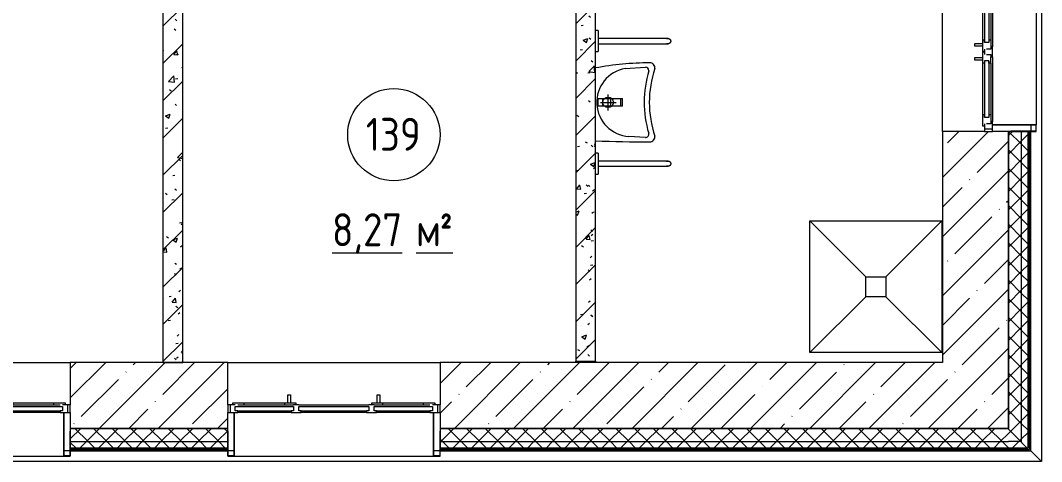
# Model space of a CAD drawing. Header units: millimetres. Extents: x -515342 to 330399, y -224905 to 507333.
# Drawn here: x -280309 to -272566, y -36151 to -32801 of the extents above; entities that cross this region are included whole.
import ezdxf

# ---------------------------------------------------------------- set-up
doc = ezdxf.new("R2010")
doc.units = ezdxf.units.MM
doc.layers.get('0').update_dxf_attribs({"lineweight": 0})
for name, color, linetype, lineweight in [('_ Окна', 7, 'Continuous', 0), ('Витраж', 7, 'Continuous', 0), ('Марки помещений', 7, 'Continuous', 0), ('Оборудование', 7, 'Continuous', 0), ('Ограждение', 7, 'Continuous', 0), ('Окна', 7, 'Continuous', 0), ('Перекрытие', 7, 'Continuous', 0), ('Сантехника', 7, 'Continuous', 0), ('Стены внутренние', 7, 'Continuous', 0), ('Стены наружные', 7, 'Continuous', 0), ('Стены несущие', 7, 'Continuous', 0), ('Стены отделка', 7, 'Continuous', 0), ('Стены перегородки', 7, 'Continuous', 0), ('Стены штриховка', 7, 'Continuous', 0)]:
    doc.layers.add(name, color=color, linetype=linetype, lineweight=lineweight)
doc.styles.add('GOST Common_1', font='', dxfattribs={"width": 0.9, "height": 250})
doc.styles.add('GOST Common_2', font='', dxfattribs={"width": 0.9, "height": 250})
doc.styles.get('GOST Common_1').set_extended_font_data('GOST Common')
doc.styles.get('GOST Common_2').set_extended_font_data('GOST Common')
pattern_1 = [(45, (0, 0), (-224.5064, 224.5064), []), (45, (224.5, 0), (-224.5064, 224.5064), [396.875, -79.375, 3.353, -76.022])]
pattern_2 = [(45, (0, 0), (-70.71068, 70.71068), []), (135, (0, 0), (-70.71068, -70.71068), [])]
pattern_3 = [(45, (-374753.14, -35598.53), (-141.42136, 141.42136), [])]
pattern_4 = [(50, (-374753.14, -35598.53), (364.3679, -31.8783), [38.1, -419.1]), (355, (-374753.14, -35598.53), (-70.4859, 382.1133), [30.48, -335.28]), (100.451, (-374722.78, -35601.2), (293.885, 350.2334), [32.38, -356.18]), (46.184, (-374753.14, -35496.93), (542.1585, -84.0858), [57.15, -628.65]), (96.636, (-374707.96, -35503.94), (474.805, 494.8554), [48.57, -534.27]), (351.184, (-374753.14, -35496.93), (474.8102, 494.85), [45.72, -502.92]), (21, (-374702.34, -35522.33), (303.2285, -204.5305), [38.1, -419.1]), (326, (-374702.34, -35522.33), (123.6039, 368.376), [30.48, -335.28]), (71.451, (-374677.07, -35539.37), (426.8341, 163.8427), [32.38, -356.18]), (37.5, (-374753.14, -35598.53), (6.17665, 169.11015), [16.764, -314.452, 16.764, -323.596, -336.55]), (37.5, (-374753.14, -35598.53), (6.17665, 169.11015), [-671.576, 16.764, -319.786]), (7.5, (-374753.14, -35598.53), (133.63888, 200.3615), [16.764, -177.292, 16.764, -306.832, -128.27]), (7.5, (-374753.14, -35598.53), (133.63888, 200.3615), [-517.652, 16.764, -111.506]), (327.5, (-374866.43, -35598.53), (271.18182, -11.45836), [16.764, -110.236, 16.764, -379.476, -525.78]), (327.5, (-374866.43, -35598.53), (271.18182, -11.45836), [-523.24, 16.764, -509.016]), (317.5, (-374917.23, -35598.53), (296.2585, 50.85285), [16.764, -148.336, 16.764, -246.38, -373.38]), (317.5, (-374917.23, -35598.53), (296.2585, 50.85285), [-428.244, 16.764, -356.616])]

# ---------------------------------------------------------------- blocks, each defined once
blk = doc.blocks.new('Окно_ПВХ_2Створки_1Фрамуга-верх - АР_Окно_ОП_1820_h_х11700_2ст1фр-в-9696407-О_АР_П_1_0_000_План 1 этажа')
at = {"layer": '_ Окна'}
for p, q in [((-529, 130), (-605, 130)), ((-605, 130), (-605, 70)), ((-585, 70), (-585, 130)), ((-547, 84), (-547, 116)), ((-547, 116), (-529, 116)), ((-529, 116), (-529, 130)), ((-480, 116), (-529, 116)), ((-498, 102), (-498, 70)), ((-480, 102), (-498, 102)), ((-498, 102), (-69, 102)), ((-480, 116), (-480, 102)), ((-87, 116), (-87, 102)), ((-87, 116), (-38, 116)), ((-87, 102), (-69, 102)), ((-69, 102), (-69, 70)), ((38, 130), (-38, 130)), ((-38, 130), (-38, 116)), ((-38, 116), (-20, 116)), ((-20, 116), (-20, 84)), ((20, 84), (20, 116)), ((20, 116), (38, 116)), ((38, 116), (38, 130)), ((87, 116), (38, 116)), ((69, 102), (69, 70)), ((87, 102), (69, 102)), ((69, 102), (498, 102)), ((87, 116), (87, 102)), ((480, 116), (480, 102)), ((480, 116), (529, 116)), ((480, 102), (498, 102)), ((498, 102), (498, 70)), ((529, 130), (529, 116)), ((605, 130), (529, 130)), ((529, 116), (547, 116)), ((547, 116), (547, 84)), ((585, 70), (585, 130)), ((605, 70), (605, 130)), ((-605, 70), (-547, 70)), ((-565, 56), (-565, 70)), ((-480, 56), (-565, 56)), ((-498, 70), (-480, 70)), ((-498, 70), (-69, 70)), ((-480, 70), (-480, 56)), ((-87, 70), (-87, 56)), ((-69, 70), (-87, 70)), ((-2, 56), (-87, 56)), ((-20, 70), (20, 70)), ((-2, 70), (-2, 56)), ((2, 56), (2, 70)), ((87, 56), (2, 56)), ((69, 70), (87, 70)), ((69, 70), (498, 70)), ((87, 70), (87, 56)), ((480, 70), (480, 56)), ((498, 70), (480, 70)), ((565, 56), (480, 56)), ((547, 70), (605, 70)), ((565, 70), (565, 56))]:
    blk.add_line(p, q, dxfattribs=at)
at = {"layer": 'Окна'}
for p, q in [((-529, 130), (-38, 130)), ((-480, 116), (-87, 116)), ((38, 130), (529, 130)), ((87, 116), (480, 116)), ((-87, 56), (-480, 56)), ((-63.5, -4), (-63.5, 56)), ((-43.5, 56), (-43.5, -4)), ((43.5, -4), (43.5, 56)), ((63.5, 56), (63.5, -4)), ((480, 56), (87, 56)), ((-43.5, -4), (-63.5, -4)), ((63.5, -4), (43.5, -4))]:
    blk.add_line(p, q, dxfattribs=at)
blk = doc.blocks.new('Окно_ПВХ_3Створки_1Фрамуга-верх - АР_Окно_ОП_1820_h_х1570_3ст2фр-в-9695280-О_АР_П_1_0_000_План 1 этажа')
at = {"layer": '_ Окна'}
for p, q in [((-729, 130), (-805, 130)), ((-805, 130), (-805, 70)), ((-785, 70), (-785, 130)), ((-747, 84), (-747, 116)), ((-747, 116), (-729, 116)), ((-305, 84), (-747, 84)), ((-729, 116), (-729, 130)), ((-323, 116), (-729, 116)), ((-247, 130), (-323, 130)), ((-323, 130), (-323, 116)), ((-323, 116), (-305, 116)), ((-305, 116), (-305, 84)), ((-265, 84), (-265, 116)), ((-265, 116), (-247, 116)), ((265, 84), (-265, 84)), ((-247, 116), (-247, 130)), ((247, 116), (-247, 116)), ((323, 130), (247, 130)), ((247, 130), (247, 116)), ((247, 116), (265, 116)), ((265, 116), (265, 84)), ((305, 84), (305, 116)), ((305, 116), (323, 116)), ((747, 84), (305, 84)), ((323, 116), (323, 130)), ((729, 116), (323, 116)), ((729, 130), (729, 116)), ((805, 130), (729, 130)), ((729, 116), (747, 116)), ((747, 116), (747, 84)), ((785, 70), (785, 130)), ((805, 70), (805, 130)), ((-805, 70), (-747, 70)), ((-765, 56), (-765, 70)), ((-680, 56), (-765, 56)), ((-680, 70), (-680, 56)), ((-372, 70), (-372, 56)), ((-287, 56), (-372, 56)), ((-305, 70), (-265, 70)), ((-287, 70), (-287, 56)), ((265, 70), (305, 70)), ((287, 56), (287, 70)), ((372, 56), (287, 56)), ((372, 70), (372, 56)), ((680, 70), (680, 56)), ((765, 56), (680, 56)), ((747, 70), (805, 70)), ((765, 70), (765, 56))]:
    blk.add_line(p, q, dxfattribs=at)
at = {"layer": 'Окна'}
for p, q in [((-729, 130), (-323, 130)), ((-247, 130), (247, 130)), ((323, 130), (729, 130)), ((-305, 70), (-729, 70)), ((-372, 56), (-680, 56)), ((-348.5, -4), (-348.5, 56)), ((-328.5, 56), (-328.5, -4)), ((265, 70), (-265, 70)), ((729, 70), (305, 70)), ((328.5, -4), (328.5, 56)), ((348.5, 56), (348.5, -4)), ((680, 56), (372, 56)), ((-328.5, -4), (-348.5, -4)), ((348.5, -4), (328.5, -4))]:
    blk.add_line(p, q, dxfattribs=at)
blk = doc.blocks.new('Прямоугольный импост - АР_Откос_Металлический_50х330 Коричневый Левый-V29-О_АР_П_1_0_000_План 1 этажа')
at = {"layer": 'Витраж'}
blk.add_line((6880.9, -515), (8390.9, -515), dxfattribs=at)
blk = doc.blocks.new('Прямоугольный импост - АР_Откос_Металлический_50х330 Коричневый Правый-V30-О_АР_П_1_0_000_План 1 этажа')
at = {"layer": 'Витраж', "lineweight": 18}
for p, q in [((-50, -40), (-50, 290)), ((-49, 290), (-49, -39)), ((-1, -39), (-1, 150)), ((-1, 150), (0, 150)), ((0, 150), (0, -40)), ((0, -40), (-50, -40)), ((-49, -39), (-1, -39))]:
    blk.add_line(p, q, dxfattribs=at)
blk = doc.blocks.new('Прямоугольный импост - АР_Откос_Металлический_50х330 Коричневый Левый-V31-О_АР_П_1_0_000_План 1 этажа')
at = {"layer": 'Витраж', "lineweight": 18}
for p, q in [((-50, 290), (-50, -40)), ((-49, -39), (-49, 290)), ((0, 150), (-1, 150)), ((-1, 150), (-1, -39)), ((0, -40), (0, 150)), ((-50, -40), (0, -40)), ((-1, -39), (-49, -39))]:
    blk.add_line(p, q, dxfattribs=at)
blk = doc.blocks.new('Прямоугольный импост - АР_Откос_Металлический_50х330 Белый Левый-9898756-О_АР_П_1_0_000_План 1 этажа')
at = {"layer": 'Витраж'}
blk.add_line((30162.6, 2265), (31672.6, 2265), dxfattribs=at)
blk = doc.blocks.new('Прямоугольный импост - АР_Откос_Металлический_50х330 Белый Левый-9898757-О_АР_П_1_0_000_План 1 этажа')
at = {"layer": 'Витраж', "lineweight": 18}
for p, q in [((-50, 290), (-50, -40)), ((-49, -39), (-49, 290)), ((0, 150), (-1, 150)), ((-1, 150), (-1, -39)), ((0, -40), (0, 150)), ((-50, -40), (0, -40)), ((-1, -39), (-49, -39))]:
    blk.add_line(p, q, dxfattribs=at)
blk = doc.blocks.new('Прямоугольный импост - АР_Откос_Металлический_50х330 Белый Левый-9898759-О_АР_П_1_0_000_План 1 этажа')
at = {"layer": 'Витраж'}
blk.add_line((-515, 2004.9), (-515, 3114.9), dxfattribs=at)
blk = doc.blocks.new('Прямоугольный импост - АР_Откос_Металлический_50х330 Белый Левый-9898760-О_АР_П_1_0_000_План 1 этажа')
at = {"layer": 'Витраж', "lineweight": 18}
for p, q in [((0, 40), (-50, 40)), ((-50, 40), (-50, -290)), ((-49, -290), (-49, 39)), ((-49, 39), (-1, 39)), ((-1, 39), (-1, -150)), ((0, -150), (0, 40)), ((-1, -150), (0, -150))]:
    blk.add_line(p, q, dxfattribs=at)
blk = doc.blocks.new('Ограждение - Ограждение-10020769-О_АР_П_1_0_000_План 1 этажа')
at = {"layer": 'Ограждение'}
for p, q in [((102187, 5762.9), (102187, -552)), ((102187, -552), (102105, -470)), ((102187, -552), (88595, -552))]:
    blk.add_line(p, q, dxfattribs=at)
blk = doc.blocks.new('СД_Люблино_Фасады_rvt-1-О_АР_П_1_0_000_План 1 этажа')
at = {"layer": 'Стены внутренние'}
h = blk.add_hatch(dxfattribs=at)
h.set_pattern_fill('FP_1', color=256, style=0, pattern_type=2)
h.set_pattern_definition(pattern_1)
h.paths.add_polyline_path([(101935, 200), (101935, 1954.4), (101435, 1954.4), (101435, 200)])
h.paths.add_polyline_path([(101435, 3164.4), (101935, 3164.4), (101935, 4334.9), (101435, 4334.9), (101435, 3567.9)])
h.paths.add_polyline_path([(101435, 5544.9), (101935, 5544.9), (101935, 6937.9), (101435, 6937.9), (101435, 5725.5)])
h.paths.add_polyline_path([(101935, 8637.9), (101935, 10030.8), (101435, 10030.8), (101435, 8637.9)])
h.paths.add_polyline_path([(101435, 11240.8), (101935, 11240.8), (101935, 12429.9), (101435, 12429.9), (101435, 11644.2)])
h.paths.add_polyline_path([(101435, 13639.9), (101935, 13639.9), (101935, 15405), (101435, 15405), (101435, 13888.2)])
h = blk.add_hatch(dxfattribs=at)
h.set_pattern_fill('FP_1', color=256, style=0, pattern_type=2)
h.set_pattern_definition(pattern_1)
h.paths.add_polyline_path([(100338.8, -300), (101935, -300), (101935, 200), (97625.8, 200), (97625.8, -300)])
h.paths.add_polyline_path([(90413.2, -300), (90413.2, 200), (88075, 200), (88075, -300), (89678.7, -300)])
h.paths.add_polyline_path([(93212.5, -300), (93212.5, 200), (92023.2, 200), (92023.2, -300)])
h.paths.add_polyline_path([(86415, -300), (86415, 200), (85825, 200), (85825, -300), (86125.3, -300)])
h.paths.add_polyline_path([(94822.5, -300), (96015.8, -300), (96015.8, 200), (94822.5, 200), (94822.5, -260.5)])
at = {"layer": 'Стены наружные'}
h = blk.add_hatch(dxfattribs=at)
h.set_pattern_fill('FP_10', color=256, style=0, pattern_type=2)
h.set_pattern_definition(pattern_2)
h.paths.add_polyline_path([(102035, -450), (102085, -450), (102085, 1954.4), (102035, 1954.4), (102035, -400)])
h.paths.add_polyline_path([(102085, 3164.4), (102085, 4334.9), (102035, 4334.9), (102035, 3164.4)])
h.paths.add_polyline_path([(102085, 5544.9), (102085, 6937.9), (102035, 6937.9), (102035, 5544.9)])
h.paths.add_polyline_path([(102035, 8637.9), (102085, 8637.9), (102085, 10030.8), (102035, 10030.8), (102035, 8990.6)])
h.paths.add_polyline_path([(102085, 11240.8), (102085, 12429.9), (102035, 12429.9), (102035, 11240.8)])
h.paths.add_polyline_path([(102085, 13639.9), (102085, 16005), (102035, 16005), (102035, 13639.9)])
h = blk.add_hatch(dxfattribs=at)
h.set_pattern_fill('FP_10', color=256, style=0, pattern_type=2)
h.set_pattern_definition(pattern_2)
h.paths.add_polyline_path([(101935, -400), (102035, -400), (102035, 1954.4), (101935, 1954.4), (101935, -300)])
h.paths.add_polyline_path([(102035, 3164.4), (102035, 4334.9), (101935, 4334.9), (101935, 3164.4)])
h.paths.add_polyline_path([(102035, 5544.9), (102035, 6937.9), (101935, 6937.9), (101935, 5544.9)])
h.paths.add_polyline_path([(102035, 8637.9), (102035, 10030.8), (101935, 10030.8), (101935, 8637.9)])
h.paths.add_polyline_path([(102035, 11240.8), (102035, 12429.9), (101935, 12429.9), (101935, 11240.8)])
h.paths.add_polyline_path([(101935, 13639.9), (102035, 13639.9), (102035, 15905), (101935, 15905), (101935, 13888.2)])
h = blk.add_hatch(dxfattribs=at)
h.set_pattern_fill('FP_10', color=256, style=0, pattern_type=2)
h.set_pattern_definition(pattern_2)
h.paths.add_polyline_path([(101935, -400), (101935, -300), (97625.8, -300), (97625.8, -400), (100338.8, -400)])
h.paths.add_polyline_path([(88346.1, -400), (90413.2, -400), (90413.2, -300), (88075, -300), (88075, -400)])
h.paths.add_polyline_path([(96015.8, -400), (96015.8, -300), (94822.5, -300), (94822.5, -400)])
h.paths.add_polyline_path([(92023.2, -400), (93212.5, -400), (93212.5, -300), (92023.2, -300)])
h.paths.add_polyline_path([(85236.9, -400), (86415, -400), (86415, -300), (85225, -300), (85225, -400)])
h = blk.add_hatch(dxfattribs=at)
h.set_pattern_fill('FP_10', color=256, style=0, pattern_type=2)
h.set_pattern_definition(pattern_2)
h.paths.add_polyline_path([(94822.5, -450), (96015.8, -450), (96015.8, -400), (94822.5, -400)])
h.paths.add_polyline_path([(102035, -450), (102035, -400), (97625.8, -400), (97625.8, -450), (101935, -450)])
h.paths.add_polyline_path([(93212.5, -450), (93212.5, -400), (92023.2, -400), (92023.2, -450)])
h.paths.add_polyline_path([(86415, -450), (86415, -400), (85175, -400), (85175, -450), (86125.3, -450)])
h.paths.add_polyline_path([(88075, -450), (90413.2, -450), (90413.2, -400), (88075, -400)])
at = {"layer": 'Стены внутренние'}
for p, q in [((101435, 1954.4), (101435, 3164.4)), ((102105, 2003.5), (102105, 1955.2)), ((93212.5, 200), (94822.5, 200)), ((96015.8, 200), (97625.8, 200)), ((94821.7, -470), (94773.4, -470)), ((96064.9, -470), (96016.5, -470)), ((97625, -470), (97576.6, -470))]:
    blk.add_line(p, q, dxfattribs=at)
at = {"layer": 'Стены несущие'}
for p, q in [((101435, 1954.4), (101435, 200)), ((101755, 1954.4), (101435, 1954.4)), ((101935, 1954.4), (101815, 1954.4)), ((101935, 200), (101935, 1954.4)), ((101935, 1954.4), (101935, 200)), ((96015.8, 200), (94822.5, 200)), ((94822.5, 200), (94822.5, -120)), ((96015.8, -120), (96015.8, 200)), ((101435, 200), (97625.8, 200)), ((97625.8, 200), (97625.8, -120)), ((101935, -300), (101935, 200)), ((94822.5, -180), (94822.5, -300)), ((96015.8, -300), (96015.8, -180)), ((97625.8, -180), (97625.8, -300)), ((94822.5, -300), (96015.8, -300)), ((96015.8, -300), (94822.5, -300)), ((97625.8, -300), (101935, -300)), ((101935, -300), (97625.8, -300))]:
    blk.add_line(p, q, dxfattribs=at)
at = {"layer": 'Стены отделка', "lineweight": 9}
for p, q in [((102035, 1954.4), (101935, 1954.4)), ((102085, 1954.4), (102035, 1954.4)), ((102095, 1954.4), (102085, 1954.4)), ((102105, 1954.4), (102095, 1954.4)), ((102105, -450), (102105, 1954.4)), ((101935, 200), (101935, -300)), ((94822.5, -300), (94822.5, -400)), ((96015.8, -400), (96015.8, -300)), ((97625.8, -300), (97625.8, -400)), ((94822.5, -400), (94822.5, -450)), ((94822.5, -450), (94822.5, -460)), ((94822.5, -460), (94822.5, -470)), ((96015.8, -450), (96015.8, -400)), ((96015.8, -460), (96015.8, -450)), ((96015.8, -470), (96015.8, -460)), ((97625.8, -400), (97625.8, -450)), ((97625.8, -450), (97625.8, -460)), ((97625.8, -460), (97625.8, -470)), ((101935, -450), (102035, -450)), ((102085, -450), (101935, -450)), ((102035, -450), (102085, -450)), ((102105, -460), (102105, -450)), ((102105, -470), (102105, -460)), ((94822.5, -470), (96015.8, -470)), ((97625.8, -470), (102105, -470))]:
    blk.add_line(p, q, dxfattribs=at)
at = {"layer": 'Стены штриховка'}
for p, q in [((102035, -400), (102035, 1954.4)), ((102085, -450), (102085, 1954.4)), ((102085, 1954.4), (102085, -450)), ((102095, -450), (102095, 1954.4)), ((94822.5, -400), (96015.8, -400)), ((94822.5, -450), (96015.8, -450)), ((96015.8, -450), (94822.5, -450)), ((94822.5, -460), (96015.8, -460)), ((97625.8, -400), (101935, -400)), ((97625.8, -450), (101935, -450)), ((101935, -450), (97625.8, -450)), ((97625.8, -460), (102095, -460)), ((102035, -400), (101935, -400)), ((101935, -450), (102035, -450)), ((102095, -450), (102095, -460))]:
    blk.add_line(p, q, dxfattribs=at)
at = {"layer": 'Витраж', "lineweight": 9}
for name, p, rotation in [('Прямоугольный импост - АР_Откос_Металлический_50х330 Белый Левый-9898759-О_АР_П_1_0_000_План 1 этажа', (101630, 5119.3), 180), ('Прямоугольный импост - АР_Откос_Металлический_50х330 Белый Левый-9898760-О_АР_П_1_0_000_План 1 этажа', (102105, 1954.4), 270.0000000000001)]:
    blk.add_blockref(name, p, dxfattribs=dict(at, rotation=rotation))
for name, p in [('Прямоугольный импост - АР_Откос_Металлический_50х330 Белый Левый-9898757-О_АР_П_1_0_000_План 1 этажа', (94822.5, -470)), ('Прямоугольный импост - АР_Откос_Металлический_50х330 Коричневый Левый-V31-О_АР_П_1_0_000_План 1 этажа', (97625.8, -470)), ('Прямоугольный импост - АР_Откос_Металлический_50х330 Белый Левый-9898756-О_АР_П_1_0_000_План 1 этажа', (63100, -2775)), ('Прямоугольный импост - АР_Откос_Металлический_50х330 Коричневый Левый-V29-О_АР_П_1_0_000_План 1 этажа', (89184.8, 5))]:
    blk.add_blockref(name, p, dxfattribs=at)
at = {"layer": 'Витраж', "lineweight": 9, "extrusion": (0, 0, -1)}
blk.add_blockref('Прямоугольный импост - АР_Откос_Металлический_50х330 Коричневый Правый-V30-О_АР_П_1_0_000_План 1 этажа', (-96015.8, -470), dxfattribs=at)
at = {"layer": 'Ограждение', "lineweight": 9}
blk.add_blockref('Ограждение - Ограждение-10020769-О_АР_П_1_0_000_План 1 этажа', (0, 0), dxfattribs=at)
at = {"layer": 'Окна', "lineweight": 9}
for name, p, rotation in [('Окно_ПВХ_2Створки_1Фрамуга-верх - АР_Окно_ОП_1820_h_х11700_2ст1фр-в-9696407-О_АР_П_1_0_000_План 1 этажа', (101685, 2559.4), 269.9999999999997), ('Окно_ПВХ_3Створки_1Фрамуга-верх - АР_Окно_ОП_1820_h_х1570_3ст2фр-в-9695280-О_АР_П_1_0_000_План 1 этажа', (94017.5, -50), 180), ('Окно_ПВХ_3Створки_1Фрамуга-верх - АР_Окно_ОП_1820_h_х1570_3ст2фр-в-9695280-О_АР_П_1_0_000_План 1 этажа', (96820.8, -50), 180)]:
    blk.add_blockref(name, p, dxfattribs=dict(at, rotation=rotation))
blk = doc.blocks.new('Раковина для МГН 600х450 - Раковина для МГН 600х450-V225-О_АР_П_1_0_000_План 1 этажа')
at = {"layer": 'Сантехника'}
for p, q in [((-30, -56.2), (-30, -20)), ((-30, -20), (30, -20)), ((-30, -116.2), (-30, -56.2)), ((-30, -56.2), (30, -56.2)), ((0, -37.3), (0, -157.3)), ((30, -20), (30, -56.2)), ((30, -56.2), (30, -116.2)), ((-61.5, -95), (58.5, -95)), ((-30, -191.2), (-30, -116.2)), ((-30, -116.2), (30, -116.2)), ((30, -116.2), (30, -191.2)), ((-30, -203.7), (-30, -191.2)), ((-30, -191.2), (30, -191.2)), ((-30, -203.7), (30, -203.7)), ((30, -191.2), (30, -203.7)), ((257, -225.9), (266.6, -377.9)), ((-266.6, -377.9), (-258.8, -253.2))]:
    blk.add_line(p, q, dxfattribs=at)
blk.add_circle((0, -95), 40, dxfattribs=at)
for centre, radius, start, end in [((10581.6, -411), 10881.6, 177.83525, 180), ((-1895.6, -411), 2195.6, 0, 10.78959), ((0.7, -269.5), 260, 9.66557, 176.40594), ((-241.6, -379.4), 25, 176.40594, 286.68517), ((1.4, -1190.1), 821.3, 73.06626, 106.68517), ((241.6, -379.4), 25, 267.58784, 3.59406), ((-260, -411), 40, 180, 275.36592), ((0, -1190.1), 782.4, 70.88208, 109.11792), ((260, -411), 40, 264.63408, 360)]:
    blk.add_arc(centre, radius, start, end, dxfattribs=at)
blk = doc.blocks.new('Трап - АР_Сантехнические приборы_Трап_1000х1000-9129556-О_АР_П_1_0_000_План 1 этажа')
at = {"layer": 'Сантехника'}
for p, q in [((-500, -500), (-500, 500)), ((-500, 500), (500, 500)), ((-75, 75), (-500, 500)), ((75, 75), (500, 500)), ((500, 500), (500, -500)), ((-75, 75), (75, 75)), ((-75, -75), (-75, 75)), ((75, 75), (75, -75)), ((-75, -75), (-500, -500)), ((75, -75), (-75, -75)), ((75, -75), (500, -500)), ((500, -500), (-500, -500))]:
    blk.add_line(p, q, dxfattribs=at)
blk = doc.blocks.new('Опорный поручень - Опорный поручень для раковины-V222-О_АР_П_1_0_000_План 1 этажа')
at = {"layer": 'Оборудование'}
for p, q in [((43676.7, 3085), (43676.7, 2645)), ((43716.7, 2645), (43716.7, 3085)), ((43616.7, 2645), (43776.7, 2645)), ((43616.7, 2645), (43616.7, 2625)), ((43776.7, 2625), (43776.7, 2645))]:
    blk.add_line(p, q, dxfattribs=at)
at = {"layer": 'Оборудование', "flags": 128}
for points in [[(43676.7, 3175), (43676.7, 3175.8), (43676.7, 3176.6), (43676.8, 3177.4), (43676.9, 3178.2), (43677.1, 3179), (43677.2, 3179.8), (43677.5, 3180.5), (43677.7, 3181.3), (43678, 3182), (43678.3, 3182.8), (43678.6, 3183.5), (43678.9, 3184.2), (43679.3, 3184.9), (43679.7, 3185.6), (43680.2, 3186.3), (43680.6, 3186.9), (43681.1, 3187.6), (43681.6, 3188.2), (43682.2, 3188.8), (43682.7, 3189.3), (43683.3, 3189.9), (43683.9, 3190.4), (43684.6, 3190.9), (43685.2, 3191.4), (43685.9, 3191.8), (43686.5, 3192.2), (43687.2, 3192.6), (43688, 3193), (43688.7, 3193.3), (43689.4, 3193.6), (43690.2, 3193.9), (43690.9, 3194.2), (43691.7, 3194.4), (43692.5, 3194.6), (43693.3, 3194.7), (43694.1, 3194.8), (43694.9, 3194.9), (43695.7, 3195), (43696.5, 3195), (43696.7, 3195)], [(43676.7, 3162.6), (43676.7, 3164.4), (43676.7, 3166), (43676.7, 3167.5), (43676.7, 3168.9), (43676.7, 3170.1), (43676.7, 3171.2), (43676.7, 3172.2), (43676.7, 3173), (43676.7, 3173.7), (43676.7, 3174.2), (43676.7, 3174.6), (43676.7, 3174.9), (43676.7, 3175), (43676.7, 3175)], [(43676.7, 3175), (43676.7, 3174.9), (43676.7, 3174.7), (43676.7, 3174.4), (43676.7, 3173.9), (43676.7, 3173.2), (43676.7, 3172.4), (43676.7, 3171.5), (43676.7, 3170.4), (43676.7, 3169.2), (43676.7, 3167.9), (43676.7, 3166.4), (43676.7, 3164.8), (43676.7, 3163.1), (43676.7, 3161.3), (43676.7, 3159.3), (43676.7, 3157.2), (43676.7, 3155), (43676.7, 3152.7), (43676.7, 3150.2), (43676.7, 3147.7), (43676.7, 3145.1), (43676.7, 3142.3), (43676.7, 3139.5), (43676.7, 3136.6), (43676.7, 3133.6), (43676.7, 3130.6), (43676.7, 3127.4), (43676.7, 3124.2), (43676.7, 3120.9), (43676.7, 3117.6), (43676.7, 3114.2), (43676.7, 3110.8), (43676.7, 3107.3), (43676.7, 3103.8), (43676.7, 3100.3), (43676.7, 3096.7), (43676.7, 3093.2), (43676.7, 3089.6), (43676.7, 3086), (43676.7, 3085)], [(43696.7, 3195), (43697.5, 3195), (43698.3, 3194.9), (43699.1, 3194.9), (43699.9, 3194.7), (43700.6, 3194.6), (43701.4, 3194.4), (43702.2, 3194.2), (43703, 3194), (43703.7, 3193.7), (43704.5, 3193.4), (43705.2, 3193.1), (43705.9, 3192.7), (43706.6, 3192.4), (43707.3, 3191.9), (43708, 3191.5), (43708.6, 3191), (43709.2, 3190.6), (43709.9, 3190), (43710.5, 3189.5), (43711, 3188.9), (43711.6, 3188.3), (43712.1, 3187.7), (43712.6, 3187.1), (43713.1, 3186.5), (43713.5, 3185.8), (43713.9, 3185.1), (43714.3, 3184.4), (43714.7, 3183.7), (43715, 3183), (43715.3, 3182.2), (43715.6, 3181.5), (43715.8, 3180.7), (43716, 3180), (43716.2, 3179.2), (43716.4, 3178.4), (43716.5, 3177.6), (43716.6, 3176.8), (43716.6, 3176), (43716.7, 3175.2), (43716.7, 3175)], [(43716.7, 3085), (43716.7, 3088.6), (43716.7, 3092.2), (43716.7, 3095.8), (43716.7, 3099.3), (43716.7, 3102.9), (43716.7, 3106.4), (43716.7, 3109.9), (43716.7, 3113.3), (43716.7, 3116.7), (43716.7, 3120), (43716.7, 3123.3), (43716.7, 3126.6), (43716.7, 3129.7), (43716.7, 3132.8), (43716.7, 3135.8), (43716.7, 3138.7), (43716.7, 3141.6), (43716.7, 3144.3), (43716.7, 3147), (43716.7, 3149.6), (43716.7, 3152), (43716.7, 3154.4), (43716.7, 3156.6), (43716.7, 3158.7), (43716.7, 3160.7), (43716.7, 3162.6), (43716.7, 3164.4), (43716.7, 3166), (43716.7, 3167.5), (43716.7, 3168.9), (43716.7, 3170.1), (43716.7, 3171.2), (43716.7, 3172.2), (43716.7, 3173), (43716.7, 3173.7), (43716.7, 3174.2), (43716.7, 3174.6), (43716.7, 3174.9), (43716.7, 3175), (43716.7, 3175)], [(43716.7, 3175), (43716.7, 3174.9), (43716.7, 3174.7), (43716.7, 3174.4), (43716.7, 3173.9), (43716.7, 3173.2), (43716.7, 3172.4), (43716.7, 3171.5), (43716.7, 3170.4), (43716.7, 3169.2), (43716.7, 3167.9), (43716.7, 3166.4), (43716.7, 3164.8), (43716.7, 3163.1)]]:
    blk.add_lwpolyline(points, dxfattribs=at)
blk = doc.blocks.new('ASVP_Марка_Помещение_ДваЗначения - Номер Площадь-685795-О_АР_П_1_0_000_План 1 этажа')
at = {"layer": 'Марки помещений'}
blk.add_circle((0, 0), 3.5, dxfattribs=at)

msp = doc.modelspace()

# ---------------------------------------------------------------- hatches: boundary and pattern name
at = {"layer": 'Стены внутренние'}
h = msp.add_hatch(dxfattribs=at)
h.set_pattern_fill('FP_3', color=256, style=0, pattern_type=2)
h.set_pattern_definition(pattern_3)
h.paths.add_polyline_path([(-279228.1427, -35398.5295), (-279078.1427, -35398.5295), (-279078.1427, -31293.5295), (-279228.1427, -31293.5295), (-279228.1427, -34770.662)])
h.paths.add_polyline_path([(-279078.1427, -30193.5295), (-279078.1427, -29393.5295), (-279228.1427, -29393.5295), (-279228.1427, -30193.5295)])
h = msp.add_hatch(dxfattribs=at)
h.set_pattern_fill('FP_4', color=256, style=0, pattern_type=2)
h.set_pattern_definition(pattern_4)
h.paths.add_polyline_path([(-279228.1427, -35398.5295), (-279078.1427, -35398.5295), (-279078.1427, -31293.5295), (-279228.1427, -31293.5295), (-279228.1427, -34770.662)])
h.paths.add_polyline_path([(-279078.1427, -30193.5295), (-279078.1427, -29393.5295), (-279228.1427, -29393.5295), (-279228.1427, -30193.5295)])
h = msp.add_hatch(dxfattribs=at)
h.set_pattern_fill('FP_3', color=256, style=0, pattern_type=2)
h.set_pattern_definition(pattern_3)
h.paths.add_polyline_path([(-275948.1427, -35388.5295), (-275948.1427, -31293.5295), (-276098.1427, -31293.5295), (-276098.1427, -35388.5295)])
h.paths.add_polyline_path([(-275948.1427, -30193.5295), (-275948.1427, -29393.5295), (-276098.1427, -29393.5295), (-276098.1427, -30193.5295)])
h = msp.add_hatch(dxfattribs=at)
h.set_pattern_fill('FP_4', color=256, style=0, pattern_type=2)
h.set_pattern_definition(pattern_4)
h.paths.add_polyline_path([(-275948.1427, -35388.5295), (-275948.1427, -31293.5295), (-276098.1427, -31293.5295), (-276098.1427, -35388.5295)])
h.paths.add_polyline_path([(-275948.1427, -30193.5295), (-275948.1427, -29393.5295), (-276098.1427, -29393.5295), (-276098.1427, -30193.5295)])

# ---------------------------------------------------------------- linework, layer by layer
at = {"layer": 'Перекрытие'}
for p, q in [((-276098.1427, -35398.5295), (-276098.1427, -35388.5295)), ((-275948.1427, -35388.5295), (-275948.1427, -35398.5295))]:
    msp.add_line(p, q, dxfattribs=at)
at = {"layer": 'Стены перегородки'}
for p, q in [((-279228.1427, -31293.5295), (-279228.1427, -35398.5295)), ((-275948.1427, -35388.5295), (-275948.1427, -31293.5295)), ((-279078.1427, -35398.5295), (-279078.1427, -32623.5295)), ((-276098.1427, -32623.5295), (-276098.1427, -35388.5295)), ((-279228.1427, -35398.5295), (-279078.1427, -35398.5295)), ((-276098.1427, -35388.5295), (-275948.1427, -35388.5295))]:
    msp.add_line(p, q, dxfattribs=at)

# ---------------------------------------------------------------- block references
msp.add_blockref('СД_Люблино_Фасады_rvt-1-О_АР_П_1_0_000_План 1 этажа', (-374753.1427, -35598.5295))
at = {"layer": 'Марки помещений', "xscale": 99.99999999999993, "yscale": 99.99999999999993, "zscale": 99.99999999999993}
msp.add_blockref('ASVP_Марка_Помещение_ДваЗначения - Номер Площадь-685795-О_АР_П_1_0_000_План 1 этажа', (-277477.4268, -33668.7542), dxfattribs=at)
at = {"layer": 'Оборудование', "rotation": 270.0000000000002}
for p in [(-278573.1427, 10738.0833), (-278573.1427, 9808.0833)]:
    msp.add_blockref('Опорный поручень - Опорный поручень для раковины-V222-О_АР_П_1_0_000_План 1 этажа', p, dxfattribs=at)
at = {"layer": 'Сантехника'}
for name, p, rotation in [('Раковина для МГН 600х450 - Раковина для МГН 600х450-V225-О_АР_П_1_0_000_План 1 этажа', (-275948.1427, -33423.5295), 89.99999999999933), ('Трап - АР_Сантехнические приборы_Трап_1000х1000-9129556-О_АР_П_1_0_000_План 1 этажа', (-273823.1427, -34823.5295), 89.99999999999993)]:
    msp.add_blockref(name, p, dxfattribs=dict(at, rotation=rotation))

# ---------------------------------------------------------------- texts
at = {"layer": 'Марки помещений', "char_height": 250, "attachment_point": 1}
for s, insert, width, style in [('139', (-277689.834, -33541.0291), 526.708687, 'GOST Common_1'), ('\\L8,27 ', (-277946.3203, -34265.5596), 772.025062, 'GOST Common_1'), ('\\L\\fGOST Common|b0|i0|c238|p34|;\\W.9;\\L²', (-277130.7421, -34265.5596), 165.949312, 'GOST Common_2'), ('\\L\\fGOST Common|b0|i0|c204|p34|;\\W.9;\\Lм', (-277309.3359, -34265.5596), 216.455625, 'GOST Common_1')]:
    msp.add_mtext(s, dxfattribs=dict(at, insert=insert, width=width, style=style))

doc.saveas('drawing.dxf')
